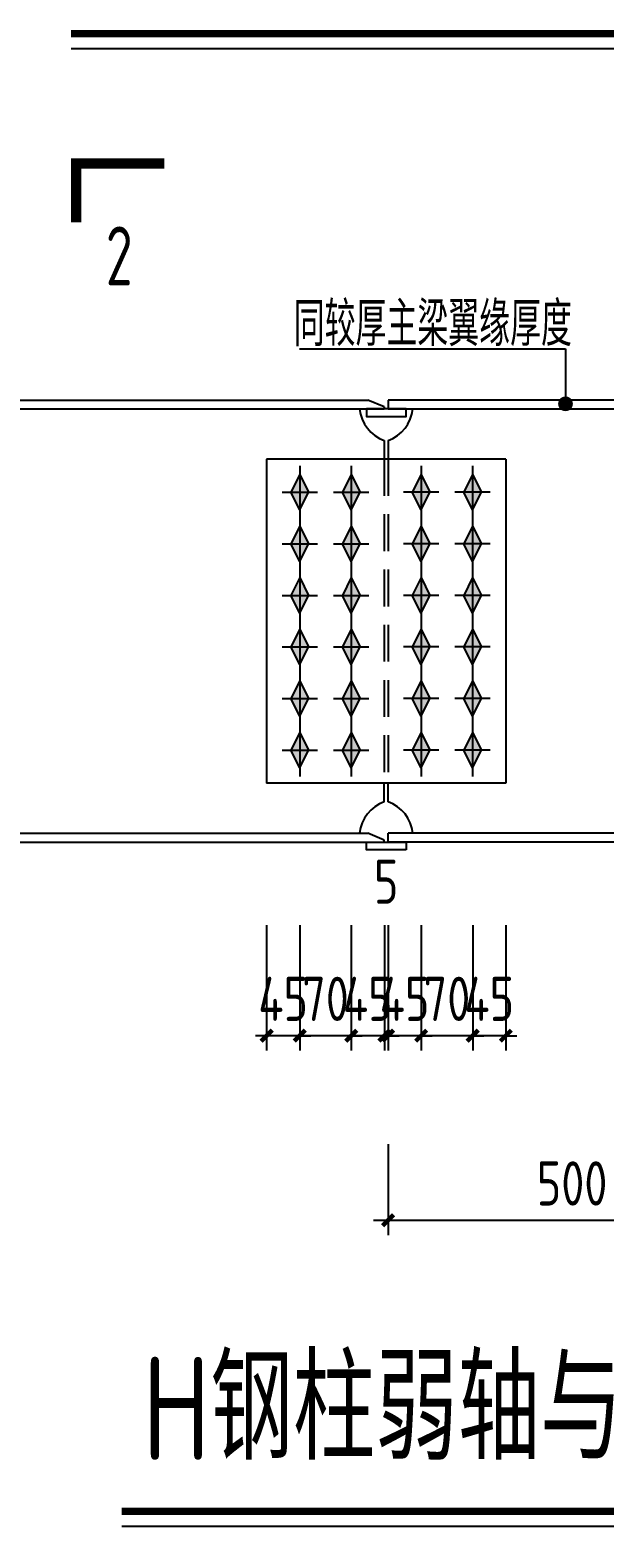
# Model space of a CAD drawing. Extents: x -89996 to 1006241, y -2176 to 440573.
# Drawn here: x 909306 to 913207, y 38795 to 48950 of the extents above; entities that cross this region are included whole.
import ezdxf
from ezdxf.enums import TextEntityAlignment as Align

# ---------------------------------------------------------------- set-up
doc = ezdxf.new("R2010")
doc.units = 0
doc.header["$LTSCALE"] = 1000
doc.header["$MEASUREMENT"] = 0
doc.linetypes.add('DASHED', pattern=[0.75, 0.5, -0.25])
for name, color, linetype in [('BOLT', 251, 'Continuous'), ('DIM', 146, 'Continuous'), ('GL', 150, 'Continuous'), ('NUM', 7, 'Continuous'), ('PUB_DIM', 3, 'Continuous'), ('PUB_TEXT', 7, 'Continuous'), ('PZ', 202, 'Continuous'), ('TEXT', 7, 'Continuous'), ('THIN', 7, 'Continuous'), ('引出线', 3, 'Continuous')]:
    doc.layers.add(name, color=color, linetype=linetype)
doc.styles.add('TSSD_Dimension', font='Tssdeng.shx', dxfattribs={"width": 0.8, "bigfont": 'hztxt.shx'})
doc.styles.add('TSSD_Label', font='tssdeng.shx', dxfattribs={"width": 0.7, "bigfont": 'hztxt.shx'})
doc.styles.add('TSSD_Norm', font='tssdeng.shx', dxfattribs={"bigfont": 'hztxt.shx'})
doc.styles.add('TSSD_Num', font='Tssdeng.shx', dxfattribs={"width": 0.7, "bigfont": 'hztxt.shx'})
doc.dimstyles.new('TSSD_20_100', dxfattribs={"dimtxt": 300, "dimasz": 75, "dimexe": 100, "dimexo": 250, "dimgap": 100, "dimtad": 1, "dimdec": 0, "dimlfac": 0.2, "dimzin": 0, "dimdsep": 46, "dimtxsty": 'TSSD_Dimension', "dimblk": 'ARCHTICK', "dimcen": 0, "dimdle": 100, "dimclrt": 7, "dimadec": 0, "dimazin": 0, "dimtfac": 1, "dimtdec": 0, "dimtix": 1, "dimtmove": 2, "dimatfit": 3, "dimfxl": 0, "dimtolj": 1, "dimtzin": 0, "dimarcsym": 0})

# ---------------------------------------------------------------- blocks, each defined once
blk = doc.blocks.new('_ArchTick')
at = {"color": 0, "linetype": 'ByBlock', "const_width": 0.4}
blk.add_lwpolyline([(-0.5, -0.5), (0.5, 0.5)], dxfattribs=at)
blk = doc.blocks.new('*D1009')
at = {"layer": 'Defpoints', "color": 0, "ltscale": 1000, "transparency": 16777216}
for p in [(912314, 43124), (912539, 43124), (912314, 42124)]:
    blk.add_point(p, dxfattribs=at)
at = {"layer": 'DIM', "color": 0, "lineweight": -2, "ltscale": 1000, "transparency": 16777216}
for p, q in [((912314, 42874), (912314, 42024)), ((912539, 42874), (912539, 42024)), ((912314, 42124), (912239, 42124)), ((912539, 42124), (912314, 42124)), ((912539, 42124), (912614, 42124))]:
    blk.add_line(p, q, dxfattribs=at)
at = {"layer": 'DIM', "color": 0, "lineweight": -2, "ltscale": 1000, "transparency": 16777216, "xscale": 75, "yscale": 75, "zscale": 75}
blk.add_blockref('_ArchTick', (912314, 42124), dxfattribs=at)
at = {"layer": 'DIM', "color": 0, "lineweight": -2, "ltscale": 1000, "transparency": 16777216, "xscale": 75, "yscale": 75, "zscale": 75, "rotation": 180}
blk.add_blockref('_ArchTick', (912539, 42124), dxfattribs=at)
at = {"layer": 'DIM', "color": 7, "ltscale": 1000, "transparency": 16777216, "insert": (912426, 42374), "char_height": 300, "attachment_point": 5, "style": 'TSSD_Dimension'}
blk.add_mtext('\\A1;45', dxfattribs=at)
blk = doc.blocks.new('*D1010')
at = {"layer": 'Defpoints', "color": 0, "ltscale": 1000, "transparency": 16777216}
for p in [(911739, 43124), (911964, 43124), (911739, 42124)]:
    blk.add_point(p, dxfattribs=at)
at = {"layer": 'DIM', "color": 0, "lineweight": -2, "ltscale": 1000, "transparency": 16777216}
for p, q in [((911739, 42874), (911739, 42024)), ((911964, 42874), (911964, 42024)), ((911739, 42124), (911664, 42124)), ((911964, 42124), (911739, 42124)), ((911964, 42124), (912039, 42124))]:
    blk.add_line(p, q, dxfattribs=at)
at = {"layer": 'DIM', "color": 0, "lineweight": -2, "ltscale": 1000, "transparency": 16777216, "xscale": 75, "yscale": 75, "zscale": 75}
blk.add_blockref('_ArchTick', (911739, 42124), dxfattribs=at)
at = {"layer": 'DIM', "color": 0, "lineweight": -2, "ltscale": 1000, "transparency": 16777216, "xscale": 75, "yscale": 75, "zscale": 75, "rotation": 180}
blk.add_blockref('_ArchTick', (911964, 42124), dxfattribs=at)
at = {"layer": 'DIM', "color": 7, "ltscale": 1000, "transparency": 16777216, "insert": (911851, 42374), "char_height": 300, "attachment_point": 5, "style": 'TSSD_Dimension'}
blk.add_mtext('\\A1;45', dxfattribs=at)
blk = doc.blocks.new('*D1011')
at = {"layer": 'Defpoints', "color": 0, "ltscale": 1000, "transparency": 16777216}
for p in [(911714, 43124), (911739, 43124), (911714, 42124)]:
    blk.add_point(p, dxfattribs=at)
at = {"layer": 'DIM', "color": 0, "lineweight": -2, "ltscale": 1000, "transparency": 16777216}
for p, q in [((911714, 42874), (911714, 42024)), ((911739, 42874), (911739, 42024)), ((911714, 42124), (911639, 42124)), ((911739, 42124), (911714, 42124)), ((911739, 42124), (911814, 42124))]:
    blk.add_line(p, q, dxfattribs=at)
at = {"layer": 'DIM', "color": 0, "lineweight": -2, "ltscale": 1000, "transparency": 16777216, "xscale": 75, "yscale": 75, "zscale": 75}
blk.add_blockref('_ArchTick', (911714, 42124), dxfattribs=at)
at = {"layer": 'DIM', "color": 0, "lineweight": -2, "ltscale": 1000, "transparency": 16777216, "xscale": 75, "yscale": 75, "zscale": 75, "rotation": 180}
blk.add_blockref('_ArchTick', (911739, 42124), dxfattribs=at)
at = {"layer": 'DIM', "color": 7, "ltscale": 1000, "transparency": 16777216, "insert": (911726, 43169), "char_height": 300, "attachment_point": 5, "style": 'TSSD_Dimension'}
blk.add_mtext('\\A1;5', dxfattribs=at)
blk = doc.blocks.new('*D1012')
at = {"layer": 'Defpoints', "color": 0, "ltscale": 1000, "transparency": 16777216}
for p in [(911489, 43124), (911714, 43124), (911489, 42124)]:
    blk.add_point(p, dxfattribs=at)
at = {"layer": 'DIM', "color": 0, "lineweight": -2, "ltscale": 1000, "transparency": 16777216}
for p, q in [((911489, 42874), (911489, 42024)), ((911714, 42874), (911714, 42024)), ((911489, 42124), (911414, 42124)), ((911714, 42124), (911489, 42124)), ((911714, 42124), (911789, 42124))]:
    blk.add_line(p, q, dxfattribs=at)
at = {"layer": 'DIM', "color": 0, "lineweight": -2, "ltscale": 1000, "transparency": 16777216, "xscale": 75, "yscale": 75, "zscale": 75}
blk.add_blockref('_ArchTick', (911489, 42124), dxfattribs=at)
at = {"layer": 'DIM', "color": 0, "lineweight": -2, "ltscale": 1000, "transparency": 16777216, "xscale": 75, "yscale": 75, "zscale": 75, "rotation": 180}
blk.add_blockref('_ArchTick', (911714, 42124), dxfattribs=at)
at = {"layer": 'DIM', "color": 7, "ltscale": 1000, "transparency": 16777216, "insert": (911601, 42374), "char_height": 300, "attachment_point": 5, "style": 'TSSD_Dimension'}
blk.add_mtext('\\A1;45', dxfattribs=at)
blk = doc.blocks.new('*D1013')
at = {"layer": 'Defpoints', "color": 0, "ltscale": 1000, "transparency": 16777216}
for p in [(910914, 43124), (911139, 43124), (910914, 42124)]:
    blk.add_point(p, dxfattribs=at)
at = {"layer": 'DIM', "color": 0, "lineweight": -2, "ltscale": 1000, "transparency": 16777216}
for p, q in [((910914, 42874), (910914, 42024)), ((911139, 42874), (911139, 42024)), ((910914, 42124), (910839, 42124)), ((911139, 42124), (910914, 42124)), ((911139, 42124), (911214, 42124))]:
    blk.add_line(p, q, dxfattribs=at)
at = {"layer": 'DIM', "color": 0, "lineweight": -2, "ltscale": 1000, "transparency": 16777216, "xscale": 75, "yscale": 75, "zscale": 75}
blk.add_blockref('_ArchTick', (910914, 42124), dxfattribs=at)
at = {"layer": 'DIM', "color": 0, "lineweight": -2, "ltscale": 1000, "transparency": 16777216, "xscale": 75, "yscale": 75, "zscale": 75, "rotation": 180}
blk.add_blockref('_ArchTick', (911139, 42124), dxfattribs=at)
at = {"layer": 'DIM', "color": 7, "ltscale": 1000, "transparency": 16777216, "insert": (911026, 42374), "char_height": 300, "attachment_point": 5, "style": 'TSSD_Dimension'}
blk.add_mtext('\\A1;45', dxfattribs=at)
blk = doc.blocks.new('*D1014')
at = {"layer": 'Defpoints', "color": 0, "ltscale": 1000, "transparency": 16777216}
for p in [(911739, 41638), (914239, 41638), (914239, 40871)]:
    blk.add_point(p, dxfattribs=at)
at = {"layer": 'DIM', "color": 0, "lineweight": -2, "ltscale": 1000, "transparency": 16777216}
for p, q in [((911739, 41388), (911739, 40771)), ((914239, 41388), (914239, 40771)), ((911639, 40871), (914339, 40871))]:
    blk.add_line(p, q, dxfattribs=at)
at = {"layer": 'DIM', "color": 0, "lineweight": -2, "ltscale": 1000, "transparency": 16777216, "xscale": 75, "yscale": 75, "zscale": 75, "rotation": 180}
blk.add_blockref('_ArchTick', (911739, 40871), dxfattribs=at)
at = {"layer": 'DIM', "color": 0, "lineweight": -2, "ltscale": 1000, "transparency": 16777216, "xscale": 75, "yscale": 75, "zscale": 75}
blk.add_blockref('_ArchTick', (914239, 40871), dxfattribs=at)
at = {"layer": 'DIM', "color": 7, "ltscale": 1000, "transparency": 16777216, "insert": (912989, 41121), "char_height": 300, "attachment_point": 5, "style": 'TSSD_Dimension'}
blk.add_mtext('\\A1;500', dxfattribs=at)
blk = doc.blocks.new('*D1026')
at = {"layer": 'Defpoints', "color": 0, "ltscale": 1000, "transparency": 16777216}
for p in [(911139, 43124), (911489, 43124), (911139, 42124)]:
    blk.add_point(p, dxfattribs=at)
at = {"layer": 'DIM', "color": 0, "lineweight": -2, "ltscale": 1000, "transparency": 16777216}
for p, q in [((911139, 42874), (911139, 42024)), ((911489, 42874), (911489, 42024)), ((911139, 42124), (911064, 42124)), ((911489, 42124), (911139, 42124)), ((911489, 42124), (911564, 42124))]:
    blk.add_line(p, q, dxfattribs=at)
at = {"layer": 'DIM', "color": 0, "lineweight": -2, "ltscale": 1000, "transparency": 16777216, "xscale": 75, "yscale": 75, "zscale": 75}
blk.add_blockref('_ArchTick', (911139, 42124), dxfattribs=at)
at = {"layer": 'DIM', "color": 0, "lineweight": -2, "ltscale": 1000, "transparency": 16777216, "xscale": 75, "yscale": 75, "zscale": 75, "rotation": 180}
blk.add_blockref('_ArchTick', (911489, 42124), dxfattribs=at)
at = {"layer": 'DIM', "color": 7, "ltscale": 1000, "transparency": 16777216, "insert": (911314, 42374), "char_height": 300, "attachment_point": 5, "style": 'TSSD_Dimension'}
blk.add_mtext('\\A1;70', dxfattribs=at)
blk = doc.blocks.new('*D1027')
at = {"layer": 'Defpoints', "color": 0, "ltscale": 1000, "transparency": 16777216}
for p in [(911964, 43124), (912314, 43124), (911964, 42124)]:
    blk.add_point(p, dxfattribs=at)
at = {"layer": 'DIM', "color": 0, "lineweight": -2, "ltscale": 1000, "transparency": 16777216}
for p, q in [((911964, 42874), (911964, 42024)), ((912314, 42874), (912314, 42024)), ((911964, 42124), (911889, 42124)), ((912314, 42124), (911964, 42124)), ((912314, 42124), (912389, 42124))]:
    blk.add_line(p, q, dxfattribs=at)
at = {"layer": 'DIM', "color": 0, "lineweight": -2, "ltscale": 1000, "transparency": 16777216, "xscale": 75, "yscale": 75, "zscale": 75}
blk.add_blockref('_ArchTick', (911964, 42124), dxfattribs=at)
at = {"layer": 'DIM', "color": 0, "lineweight": -2, "ltscale": 1000, "transparency": 16777216, "xscale": 75, "yscale": 75, "zscale": 75, "rotation": 180}
blk.add_blockref('_ArchTick', (912314, 42124), dxfattribs=at)
at = {"layer": 'DIM', "color": 7, "ltscale": 1000, "transparency": 16777216, "insert": (912139, 42374), "char_height": 300, "attachment_point": 5, "style": 'TSSD_Dimension'}
blk.add_mtext('\\A1;70', dxfattribs=at)

msp = doc.modelspace()

# ---------------------------------------------------------------- hatches: boundary and pattern name
at = {"layer": 'BOLT', "ltscale": 1000}
for points in [[(911138.61, 45932.71), (911078.61, 45812.71), (911138.61, 45692.71), (911198.61, 45812.71)], [(911488.61, 45932.71), (911428.61, 45812.71), (911488.61, 45692.71), (911548.61, 45812.71)], [(911963.61, 45932.71), (912023.61, 45812.71), (911963.61, 45692.71), (911903.61, 45812.71)], [(912313.61, 45932.71), (912373.61, 45812.71), (912313.61, 45692.71), (912253.61, 45812.71)], [(911138.61, 45582.71), (911078.61, 45462.71), (911138.61, 45342.71), (911198.61, 45462.71)], [(911488.61, 45582.71), (911428.61, 45462.71), (911488.61, 45342.71), (911548.61, 45462.71)], [(911963.61, 45582.71), (912023.61, 45462.71), (911963.61, 45342.71), (911903.61, 45462.71)], [(912313.61, 45582.71), (912373.61, 45462.71), (912313.61, 45342.71), (912253.61, 45462.71)], [(911138.61, 45232.71), (911078.61, 45112.71), (911138.61, 44992.71), (911198.61, 45112.71)], [(911488.61, 45232.71), (911428.61, 45112.71), (911488.61, 44992.71), (911548.61, 45112.71)], [(911963.61, 45232.71), (912023.61, 45112.71), (911963.61, 44992.71), (911903.61, 45112.71)], [(912313.61, 45232.71), (912373.61, 45112.71), (912313.61, 44992.71), (912253.61, 45112.71)], [(911138.61, 44882.71), (911078.61, 44762.71), (911138.61, 44642.71), (911198.61, 44762.71)], [(911488.61, 44882.71), (911428.61, 44762.71), (911488.61, 44642.71), (911548.61, 44762.71)], [(911963.61, 44882.71), (912023.61, 44762.71), (911963.61, 44642.71), (911903.61, 44762.71)], [(912313.61, 44882.71), (912373.61, 44762.71), (912313.61, 44642.71), (912253.61, 44762.71)], [(911138.61, 44532.71), (911078.61, 44412.71), (911138.61, 44292.71), (911198.61, 44412.71)], [(911488.61, 44532.71), (911428.61, 44412.71), (911488.61, 44292.71), (911548.61, 44412.71)], [(911963.61, 44532.71), (912023.61, 44412.71), (911963.61, 44292.71), (911903.61, 44412.71)], [(912313.61, 44532.71), (912373.61, 44412.71), (912313.61, 44292.71), (912253.61, 44412.71)], [(911138.61, 44182.71), (911078.61, 44062.71), (911138.61, 43942.71), (911198.61, 44062.71)], [(911488.61, 44182.71), (911428.61, 44062.71), (911488.61, 43942.71), (911548.61, 44062.71)], [(911963.61, 44182.71), (912023.61, 44062.71), (911963.61, 43942.71), (911903.61, 44062.71)], [(912313.61, 44182.71), (912373.61, 44062.71), (912313.61, 43942.71), (912253.61, 44062.71)]]:
    msp.add_hatch(color=256, dxfattribs=at).paths.add_polyline_path(points)

# ---------------------------------------------------------------- linework, layer by layer
for p, q in [((911138.61, 45932.71), (911078.61, 45812.71)), ((911138.61, 45992.71), (911138.61, 45632.71)), ((911138.61, 45932.71), (911198.61, 45812.71)), ((911488.61, 45932.71), (911428.61, 45812.71)), ((911488.61, 45992.71), (911488.61, 45632.71)), ((911488.61, 45932.71), (911548.61, 45812.71)), ((911963.61, 45932.71), (911903.61, 45812.71)), ((911963.61, 45992.71), (911963.61, 45632.71)), ((911963.61, 45932.71), (912023.61, 45812.71)), ((912313.61, 45932.71), (912253.61, 45812.71)), ((912313.61, 45992.71), (912313.61, 45632.71)), ((912313.61, 45932.71), (912373.61, 45812.71)), ((911018.61, 45812.71), (911258.61, 45812.71)), ((911138.61, 45692.71), (911078.61, 45812.71)), ((911138.61, 45692.71), (911198.61, 45812.71)), ((911368.61, 45812.71), (911608.61, 45812.71)), ((911488.61, 45692.71), (911428.61, 45812.71)), ((911488.61, 45692.71), (911548.61, 45812.71)), ((912083.61, 45812.71), (911843.61, 45812.71)), ((911963.61, 45692.71), (911903.61, 45812.71)), ((911963.61, 45692.71), (912023.61, 45812.71)), ((912433.61, 45812.71), (912193.61, 45812.71)), ((912313.61, 45692.71), (912253.61, 45812.71)), ((912313.61, 45692.71), (912373.61, 45812.71)), ((911138.61, 45642.71), (911138.61, 45282.71)), ((911488.61, 45642.71), (911488.61, 45282.71)), ((911963.61, 45642.71), (911963.61, 45282.71)), ((912313.61, 45642.71), (912313.61, 45282.71)), ((911138.61, 45582.71), (911078.61, 45462.71)), ((911138.61, 45582.71), (911198.61, 45462.71)), ((911488.61, 45582.71), (911428.61, 45462.71)), ((911488.61, 45582.71), (911548.61, 45462.71)), ((911963.61, 45582.71), (911903.61, 45462.71)), ((911963.61, 45582.71), (912023.61, 45462.71)), ((912313.61, 45582.71), (912253.61, 45462.71)), ((912313.61, 45582.71), (912373.61, 45462.71)), ((911018.61, 45462.71), (911258.61, 45462.71)), ((911138.61, 45342.71), (911078.61, 45462.71)), ((911138.61, 45342.71), (911198.61, 45462.71)), ((911368.61, 45462.71), (911608.61, 45462.71)), ((911488.61, 45342.71), (911428.61, 45462.71)), ((911488.61, 45342.71), (911548.61, 45462.71)), ((912083.61, 45462.71), (911843.61, 45462.71)), ((911963.61, 45342.71), (911903.61, 45462.71)), ((911963.61, 45342.71), (912023.61, 45462.71)), ((912433.61, 45462.71), (912193.61, 45462.71)), ((912313.61, 45342.71), (912253.61, 45462.71)), ((912313.61, 45342.71), (912373.61, 45462.71)), ((911138.61, 45292.71), (911138.61, 44932.71)), ((911488.61, 45292.71), (911488.61, 44932.71)), ((911963.61, 45292.71), (911963.61, 44932.71)), ((912313.61, 45292.71), (912313.61, 44932.71)), ((911138.61, 45232.71), (911078.61, 45112.71)), ((911138.61, 45232.71), (911198.61, 45112.71)), ((911488.61, 45232.71), (911428.61, 45112.71)), ((911488.61, 45232.71), (911548.61, 45112.71)), ((911963.61, 45232.71), (911903.61, 45112.71)), ((911963.61, 45232.71), (912023.61, 45112.71)), ((912313.61, 45232.71), (912253.61, 45112.71)), ((912313.61, 45232.71), (912373.61, 45112.71)), ((911018.61, 45112.71), (911258.61, 45112.71)), ((911138.61, 44992.71), (911078.61, 45112.71)), ((911138.61, 44992.71), (911198.61, 45112.71)), ((911368.61, 45112.71), (911608.61, 45112.71)), ((911488.61, 44992.71), (911428.61, 45112.71)), ((911488.61, 44992.71), (911548.61, 45112.71)), ((912083.61, 45112.71), (911843.61, 45112.71)), ((911963.61, 44992.71), (911903.61, 45112.71)), ((911963.61, 44992.71), (912023.61, 45112.71)), ((912433.61, 45112.71), (912193.61, 45112.71)), ((912313.61, 44992.71), (912253.61, 45112.71)), ((912313.61, 44992.71), (912373.61, 45112.71)), ((911138.61, 44942.71), (911138.61, 44582.71)), ((911488.61, 44942.71), (911488.61, 44582.71)), ((911963.61, 44942.71), (911963.61, 44582.71)), ((912313.61, 44942.71), (912313.61, 44582.71)), ((911138.61, 44882.71), (911078.61, 44762.71)), ((911138.61, 44882.71), (911198.61, 44762.71)), ((911488.61, 44882.71), (911428.61, 44762.71)), ((911488.61, 44882.71), (911548.61, 44762.71)), ((911963.61, 44882.71), (911903.61, 44762.71)), ((911963.61, 44882.71), (912023.61, 44762.71)), ((912313.61, 44882.71), (912253.61, 44762.71)), ((912313.61, 44882.71), (912373.61, 44762.71)), ((911018.61, 44762.71), (911258.61, 44762.71)), ((911138.61, 44642.71), (911078.61, 44762.71)), ((911138.61, 44642.71), (911198.61, 44762.71)), ((911368.61, 44762.71), (911608.61, 44762.71)), ((911488.61, 44642.71), (911428.61, 44762.71)), ((911488.61, 44642.71), (911548.61, 44762.71)), ((912083.61, 44762.71), (911843.61, 44762.71)), ((911963.61, 44642.71), (911903.61, 44762.71)), ((911963.61, 44642.71), (912023.61, 44762.71)), ((912433.61, 44762.71), (912193.61, 44762.71)), ((912313.61, 44642.71), (912253.61, 44762.71)), ((912313.61, 44642.71), (912373.61, 44762.71)), ((911138.61, 44592.71), (911138.61, 44232.71)), ((911488.61, 44592.71), (911488.61, 44232.71)), ((911963.61, 44592.71), (911963.61, 44232.71)), ((912313.61, 44592.71), (912313.61, 44232.71)), ((911138.61, 44532.71), (911078.61, 44412.71)), ((911138.61, 44532.71), (911198.61, 44412.71)), ((911488.61, 44532.71), (911428.61, 44412.71)), ((911488.61, 44532.71), (911548.61, 44412.71)), ((911963.61, 44532.71), (911903.61, 44412.71)), ((911963.61, 44532.71), (912023.61, 44412.71)), ((912313.61, 44532.71), (912253.61, 44412.71)), ((912313.61, 44532.71), (912373.61, 44412.71)), ((911018.61, 44412.71), (911258.61, 44412.71)), ((911138.61, 44292.71), (911078.61, 44412.71)), ((911138.61, 44292.71), (911198.61, 44412.71)), ((911368.61, 44412.71), (911608.61, 44412.71)), ((911488.61, 44292.71), (911428.61, 44412.71)), ((911488.61, 44292.71), (911548.61, 44412.71)), ((912083.61, 44412.71), (911843.61, 44412.71)), ((911963.61, 44292.71), (911903.61, 44412.71)), ((911963.61, 44292.71), (912023.61, 44412.71)), ((912433.61, 44412.71), (912193.61, 44412.71)), ((912313.61, 44292.71), (912253.61, 44412.71)), ((912313.61, 44292.71), (912373.61, 44412.71)), ((911138.61, 44182.71), (911078.61, 44062.71)), ((911138.61, 44242.71), (911138.61, 43882.71)), ((911138.61, 44182.71), (911198.61, 44062.71)), ((911488.61, 44182.71), (911428.61, 44062.71)), ((911488.61, 44242.71), (911488.61, 43882.71)), ((911488.61, 44182.71), (911548.61, 44062.71)), ((911963.61, 44182.71), (911903.61, 44062.71)), ((911963.61, 44242.71), (911963.61, 43882.71)), ((911963.61, 44182.71), (912023.61, 44062.71)), ((912313.61, 44182.71), (912253.61, 44062.71)), ((912313.61, 44242.71), (912313.61, 43882.71)), ((912313.61, 44182.71), (912373.61, 44062.71)), ((911018.61, 44062.71), (911258.61, 44062.71)), ((911138.61, 43942.71), (911078.61, 44062.71)), ((911138.61, 43942.71), (911198.61, 44062.71)), ((911368.61, 44062.71), (911608.61, 44062.71)), ((911488.61, 43942.71), (911428.61, 44062.71)), ((911488.61, 43942.71), (911548.61, 44062.71)), ((912083.61, 44062.71), (911843.61, 44062.71)), ((911963.61, 43942.71), (911903.61, 44062.71)), ((911963.61, 43942.71), (912023.61, 44062.71)), ((912433.61, 44062.71), (912193.61, 44062.71)), ((912313.61, 43942.71), (912253.61, 44062.71)), ((912313.61, 43942.71), (912373.61, 44062.71))]:
    msp.add_line(p, q, dxfattribs=at)
at = {"layer": 'GL'}
for p, q in [((909013.61, 46437.71), (911601.55, 46437.71)), ((909013.61, 46377.71), (911713.61, 46377.71)), ((909013.61, 43497.71), (911601.55, 43497.71)), ((909013.61, 43437.71), (911713.61, 43437.71))]:
    msp.add_line(p, q, dxfattribs=at)
at = {"layer": 'GL', "ltscale": 1000}
for p, q in [((911713.61, 46391.14), (911601.55, 46437.71)), ((911738.61, 46437.71), (911738.61, 46377.71)), ((913613.61, 46437.71), (911738.61, 46437.71)), ((911713.61, 46391.14), (911713.61, 46377.71)), ((911738.61, 46377.71), (913613.61, 46377.71)), ((911713.61, 46163.44), (911713.61, 46037.71)), ((911738.61, 46163.44), (911738.61, 46037.71)), ((911713.61, 43711.97), (911713.61, 43837.71)), ((911738.61, 43711.97), (911738.61, 43837.71)), ((911713.61, 43451.14), (911601.55, 43497.71)), ((913613.61, 43497.71), (911738.61, 43497.71)), ((911738.61, 43437.71), (911738.61, 43497.71)), ((911738.61, 43437.71), (911738.61, 43497.71)), ((911713.61, 43437.71), (911713.61, 43451.14)), ((913613.61, 43437.71), (911738.61, 43437.71))]:
    msp.add_line(p, q, dxfattribs=at)
at = {"layer": 'GL', "linetype": 'DASHED', "ltscale": 0.5}
for p, q in [((911713.61, 46037.71), (911713.61, 43837.71)), ((911738.61, 46037.71), (911738.61, 43837.71))]:
    msp.add_line(p, q, dxfattribs=at)
at = {"layer": 'GL', "ltscale": 1000}
for centre, start, end in [((911801.01, 46406.94), 186.488705, 250.254299), ((911651.2, 46406.94), 289.745701, 353.511295), ((911801.01, 43468.47), 109.745701, 173.511295), ((911651.2, 43468.47), 6.488705, 70.254299)]:
    msp.add_arc(centre, 258.71, start, end, dxfattribs=at)
at = {"layer": 'NUM', "const_width": 50}
for points in [[(909585.61, 48925.45), (918731.31, 48925.45)], [(909929.81, 38895.46), (919075.51, 38895.46)]]:
    msp.add_lwpolyline(points, dxfattribs=at)
at = {"layer": 'PUB_DIM', "const_width": 70}
msp.add_lwpolyline([(910219.53, 48044.85), (909619.53, 48044.85), (909619.53, 47644.85)], dxfattribs=at)
at = {"layer": 'PZ', "ltscale": 1000}
for p, q in [((910913.61, 46037.71), (910913.61, 43837.71)), ((912538.61, 46037.71), (910913.61, 46037.71)), ((912538.61, 46037.71), (912538.61, 43837.71)), ((912538.61, 43837.71), (910913.61, 43837.71))]:
    msp.add_line(p, q, dxfattribs=at)
for points in [[(911862.56, 46377.71), (911593.31, 46377.71), (911593.31, 46326.52), (911862.56, 46326.52)], [(911862.56, 43386.52), (911593.31, 43386.52), (911593.31, 43437.71), (911862.56, 43437.71)]]:
    msp.add_lwpolyline(points, close=True, dxfattribs=at)
at = {"layer": 'THIN', "ltscale": 1000}
for points in [[(909585.61, 48825.45), (918731.31, 48825.45)], [(909929.81, 38795.46), (919075.51, 38795.46)]]:
    msp.add_lwpolyline(points, dxfattribs=at)
at = {"layer": '引出线', "ltscale": 1000}
for p, q in [((911137.23, 46785.44), (912944.44, 46785.44)), ((912944.44, 46785.44), (912944.44, 46412.72))]:
    msp.add_line(p, q, dxfattribs=at)
at = {"layer": '引出线', "ltscale": 1000, "const_width": 50}
msp.add_lwpolyline([(912919.44, 46412.72, 1), (912969.44, 46412.72, 1)], format="xyb", close=True, dxfattribs=at)

# ---------------------------------------------------------------- texts
at = {"layer": 'PUB_TEXT', "style": 'TSSD_Num', "width": 0.7}
msp.add_text('2', height=400, dxfattribs=at).set_placement((909821.48, 47216.49))
at = {"layer": 'TEXT', "ltscale": 1000, "style": 'TSSD_Label', "width": 0.7}
msp.add_text('同较厚主梁翼缘厚度', height=300, dxfattribs=at).set_placement((911098.02, 46804.62))
at = {"layer": 'TEXT', "ltscale": 1000, "style": 'TSSD_Norm', "width": 0.8}
msp.add_text('H钢柱弱轴与等截面钢梁刚接节点', height=700, dxfattribs=at).set_placement((910069.81, 39035.46), align=Align.BOTTOM_LEFT)

# ---------------------------------------------------------------- dimensions: what is measured, and where the dimension line sits
at = {"layer": 'DIM', "ltscale": 1000}
dim = msp.add_linear_dim(base=(911713.61, 42124.46), p1=(911738.61, 43124.46), p2=(911713.61, 43124.46), angle=180, dimstyle='TSSD_20_100', dxfattribs=at)
dim.commit()
dim.dimension.update_dxf_attribs({"geometry": '*D1011', "text_midpoint": (911726.11, 43168.56), "dimtype": 128})
for base, p1, p2, picture, middle in [((910913.61, 42124.46), (911138.61, 43124.46), (910913.61, 43124.46), '*D1013', (911026.11, 42374.46)), ((911138.61, 42124.46), (911488.61, 43124.46), (911138.61, 43124.46), '*D1026', (911313.61, 42374.46)), ((911488.61, 42124.46), (911713.61, 43124.46), (911488.61, 43124.46), '*D1012', (911601.11, 42374.46)), ((911738.61, 42124.46), (911963.61, 43124.46), (911738.61, 43124.46), '*D1010', (911851.11, 42374.46)), ((911963.61, 42124.46), (912313.61, 43124.46), (911963.61, 43124.46), '*D1027', (912138.61, 42374.46)), ((912313.61, 42124.46), (912538.61, 43124.46), (912313.61, 43124.46), '*D1009', (912426.11, 42374.46)), ((914238.61, 40870.89), (911738.61, 41637.71), (914238.61, 41637.71), '*D1014', (912988.61, 41120.89))]:
    dim = msp.add_linear_dim(base=base, p1=p1, p2=p2, angle=180, dimstyle='TSSD_20_100', dxfattribs=at)
    dim.commit()
    dim.dimension.update_dxf_attribs({"geometry": picture, "text_midpoint": middle})

doc.saveas('drawing.dxf')
